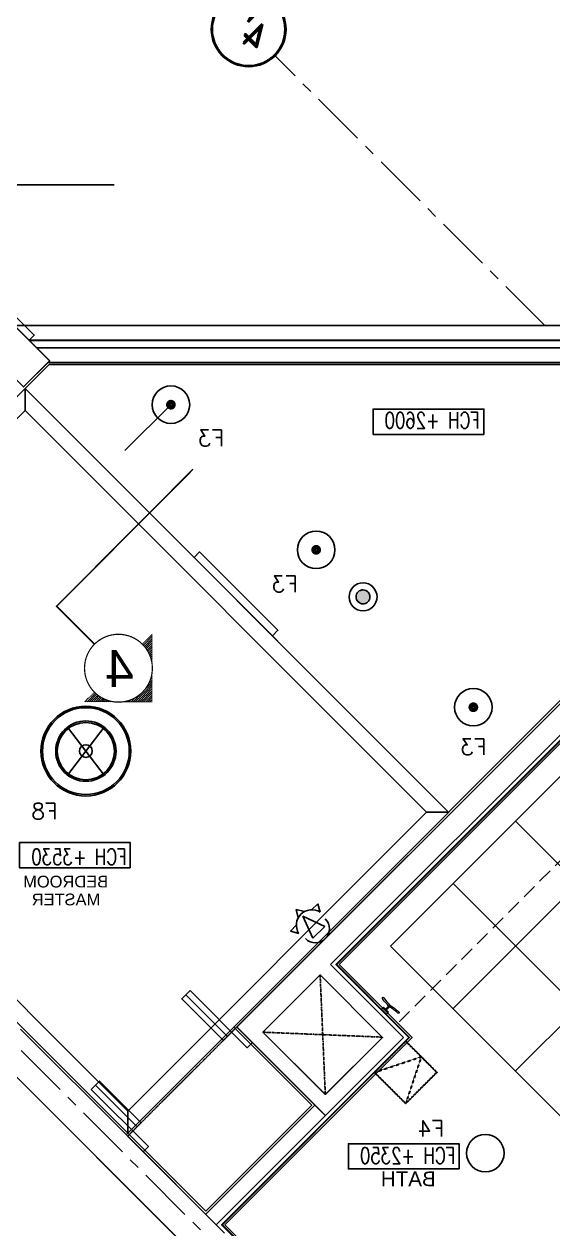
# Model space of a CAD drawing. Header units: millimetres. Extents: x 186805 to 449048, y 2167 to 51540.
# Drawn here: x 240121 to 243716, y 10245 to 18431 of the extents above; entities that cross this region are included whole.
import ezdxf
from ezdxf.enums import TextEntityAlignment as Align

# ---------------------------------------------------------------- set-up
doc = ezdxf.new("R2010")
doc.units = ezdxf.units.MM
for name, pattern in [('BC$0$DASHDOT2', [0.5, 0.25, -0.125, 0, -0.125]), ('BC$0$HIDDEN', [0.375, 0.25, -0.125]), ('BC$0$XR-BAS2-BLOCK-B$1$CENTER', [2, 1.25, -0.25, 0.25, -0.25]), ('CENTER', [2, 1.25, -0.25, 0.25, -0.25]), ('HIDDEN', [0.375, 0.25, -0.125]), ('HIDDEN2', [0.1875, 0.125, -0.0625]), ('PHANTOM2', [1.25, 0.625, -0.125, 0.125, -0.125, 0.125, -0.125])]:
    doc.linetypes.add(name, pattern=pattern)
doc.layers.get('0').update_dxf_attribs({"linetype": 'CONTINUOUS'})
for name, color, linetype, lineweight in [('0-60x60-C', 3, 'CONTINUOUS', 13), ('ACCESS PANEL', 170, 'CONTINUOUS', 30), ('BC$0$0-tiles', 9, 'CONTINUOUS', 5), ('line', 1, 'CONTINUOUS', 18), ('NAK_dim', 8, 'CONTINUOUS', 50), ('wall', 4, 'CONTINUOUS', 25)]:
    doc.layers.add(name, color=color, linetype=linetype, lineweight=lineweight)
for name, color, linetype in [('0-cornice-C', 3, 'CONTINUOUS'), ('0TG-grid', 9, 'CENTER'), ('0TG-opening indicator', 8, 'PHANTOM2'), ('0TG-text', 4, 'CONTINUOUS'), ('5 cm Ins.plasticboard', 211, 'CONTINUOUS'), ('A-ABOVE DOOR', 1, 'HIDDEN2'), ('A-CONC-BLDG', 6, 'CONTINUOUS'), ('a-door', 4, 'CONTINUOUS'), ('A-JOINT', 4, 'CONTINUOUS'), ('a-wall', 140, 'CONTINUOUS'), ('ALAN', 6, 'CONTINUOUS'), ('BC$0$SHORE-AXE$0$A-SYMBOLS', 55, 'CONTINUOUS'), ('BC-dim', 1, 'CONTINUOUS'), ('BC-TILES', 2, 'CONTINUOUS'), ('dimension', 7, 'CONTINUOUS'), ('E-ARMATUR', 2, 'CONTINUOUS'), ('MEP', 16, 'CONTINUOUS'), ('SHADOW LINE', 151, 'CONTINUOUS'), ('SITE SURVEY ROOM$0$SITE SURVEY ROOM$0$DECORATIVE DETAILS-1$0$WALL FIXTURE DETAILS$0$ECO-WORLD DETAILS$0$FINAL ECO-1#$0$REV ECO$0$FINAL DRGS1$0$REFER', 7, 'CONTINUOUS'), ('TEXT', 3, 'CONTINUOUS'), ('txt1', 4, 'CONTINUOUS'), ('XR-3117-TF-$0$e-lite-iden', 61, 'CONTINUOUS'), ('XR-3117-TF-$0$e-lite-numb', 61, 'CONTINUOUS')]:
    doc.layers.add(name, color=color, linetype=linetype)
doc.layers.add('D-ACC 100MM ABOVE CEILING', color=7, linetype='CONTINUOUS', true_color=0xff8514)
doc.layers.add('D-ACC-300mm-THICK', color=7, linetype='CONTINUOUS', true_color=0x7eca6d)
doc.styles.add('BC$0$SHORE-AXE$0$ROMAND', font='ROMAND')
doc.styles.add('BW.B$0$SAS', font='sanss___.ttf')
doc.styles.add('ROMANS_075', font='romans.shx', dxfattribs={"width": 0.75})
doc.styles.add('XR-3117-TF-$0$E100', font='simplex.shx', dxfattribs={"height": 220})
doc.styles.add('XR-3117-TF-$0$e80', font='simplex.shx', dxfattribs={"height": 0.22})

# ---------------------------------------------------------------- blocks, each defined once
blk = doc.blocks.new('A$C7C4A1575')
at = {"layer": '5 cm Ins.plasticboard', "color": 8}
blk.add_line((9691.4, 35214.6), (7533.6, 33056.9), dxfattribs=at)
at = {"layer": 'A-ABOVE DOOR', "color": 8}
blk.add_line((11069.1, 39915.8), (10326.2, 40658.7), dxfattribs=at)
at = {"layer": 'A-CONC-BLDG', "color": 8}
blk.add_lwpolyline([(9619.6, 35567.1), (6897.2, 32844.7), (7074, 32667.9), (9796.4, 35390.3)], close=True, dxfattribs=at)
at = {"layer": 'a-door', "color": 8, "lineweight": -3}
blk.add_line((10722.7, 39696.6), (10750.9, 39668.3), dxfattribs=at)
for points in [[(10079.2, 40340), (10468.1, 40728.9), (10432.8, 40764.3), (10326.7, 40658.2)], [(10107.5, 40311.8), (10135.8, 40283.5), (10418.6, 40566.3), (10326.7, 40658.2)], [(10390.3, 40594.6), (10107.5, 40311.8), (10079.2, 40340)], [(10750.9, 39668.3), (11139.9, 40057.2), (11175.2, 40021.8), (11069.1, 39915.8), (11005.5, 39979.4)]]:
    blk.add_lwpolyline(points, dxfattribs=at)
blk.add_lwpolyline([(10977.2, 40007.7), (11005.5, 39979.4), (10722.7, 39696.6), (10694.4, 39724.9)], close=True, dxfattribs=at)
at = {"layer": 'A-JOINT', "color": 8}
blk.add_lwpolyline([(9656.1, 35250), (9691.4, 35214.6), (7533.6, 33056.9)], dxfattribs=at)
at = {"layer": 'a-wall', "color": 8}
for p, q in [((9421.6, 40106.7), (10807.5, 41492.6)), ((10984.3, 41315.9), (10432.8, 40764.3)), ((11599.5, 40446.1), (10857, 41188.6)), ((12200.5, 39986.5), (10927.7, 41259.3)), ((10326.7, 40658.3), (9598.4, 39929.9)), ((11069.1, 39915.8), (11670.2, 40516.8)), ((11246, 39951.2), (11670.2, 40375.4)), ((12059.1, 39986.5), (11670.2, 40375.4)), ((11634.9, 39562.3), (11246, 39951.2)), ((12059.1, 39986.5), (11634.9, 39562.3)), ((11705.6, 39491.5), (12200.5, 39986.5)), ((11069.2, 39915.8), (13985, 37000)), ((14047.1, 37150), (11705.6, 39491.5)), ((9786.7, 35400), (13648.6, 35400)), ((13748.6, 35300), (9706.1, 35300)), ((9656.1, 35250), (13798.6, 35250)), ((9556.1, 35150), (13748.6, 35150))]:
    blk.add_line(p, q, dxfattribs=at)
at = {"layer": 'ALAN', "color": 8}
blk.add_lwpolyline([(21620.1, 45150), (19920.1, 45150), (19920.1, 45100), (17920.1, 45100), (17920.1, 45150), (17646.9, 45150), (17503.8, 45007), (17114.9, 45395.9, 2.414214), (14710.8, 45395.9), (9407.5, 40092.6), (9442.8, 40057.2), (8028.6, 38643), (7993.2, 38678.4), (7074, 37759.1), (9442.8, 35390.3), (2725.3, 28672.8, 2.414214), (2725.3, 26622.2)], format="xyb", dxfattribs=at)
at = {"layer": 'D-ACC 100MM ABOVE CEILING', "color": 8}
blk.add_line((11599.5, 40446.1), (10857, 41188.6), dxfattribs=at)
at = {"layer": 'D-ACC-300mm-THICK', "color": 8}
blk.add_line((10432.3, 40764.8), (10326.2, 40658.7), dxfattribs=at)
at = {"layer": 'txt1', "color": 8}
blk.add_line((8967.1, 34193.1), (10235.7, 34193.1), dxfattribs=at)
blk = doc.blocks.new('A$C32DD6ECA')
at = {"layer": '0-60x60-C', "color": 16, "xscale": 0.04183124983683228, "yscale": 0.04183124983683228, "zscale": 0.04183124983683228, "rotation": 180}
blk.add_blockref('A$C7C4A1575', (4397.08, 2202.64), dxfattribs=at)
blk = doc.blocks.new('XR-3117-TF-$0$spot')
at = {"layer": 'MEP', "const_width": 31.1}
blk.add_lwpolyline([(-17.7, 0, 1), (17.7, 0, 1)], format="xyb", close=True, dxfattribs=at)
at = {"layer": 'MEP'}
blk.add_circle((0, 0), 127.5, dxfattribs=at)
at = {"layer": 'XR-3117-TF-$0$e-lite-iden', "style": 'XR-3117-TF-$0$E100'}
blk.add_attdef('TYPE', text='', height=220, dxfattribs=at).set_placement((541.4, -266.2), align=Align.MIDDLE)
at = {"layer": 'XR-3117-TF-$0$e-lite-numb', "style": 'XR-3117-TF-$0$e80'}
blk.add_attdef('NO', text='', height=200, dxfattribs=at).set_placement((281.3, 269.3), align=Align.MIDDLE)
blk = doc.blocks.new('BERTOCCI TOWEL RING TOP VIEW')
at = {"layer": 'line', "color": 1, "linetype": 'Continuous', "ltscale": 2}
for p, q in [((-15, 3.6), (-45.6, 2.9)), ((-14.8, -4.4), (-45.9, -5.2))]:
    blk.add_line(p, q, dxfattribs=at)
at = {"layer": 'line', "color": 1, "linetype": 'Continuous', "ltscale": 2, "flags": 128}
for points in [[(-63, 65.6, -0.109766), (-58.7, -28.3, 0.024849), (-62.8, -60.3, 0.015995)], [(-53.5, -75.7, -0.030906), (-48.8, -29.5, 0.10881), (-53.2, 67.5)], [(-62.8, -60.3, 0.006432), (-63.5, -75.4)]]:
    blk.add_lwpolyline(points, format="xyb", dxfattribs=at)
at = {"layer": 'line', "color": 1, "linetype": 'Continuous', "ltscale": 2}
blk.add_lwpolyline([(-15.8, 23.3), (4.9, 24), (6.4, -24.6), (-14.3, -25.3)], close=True, dxfattribs=at)
for centre, major_axis, ratio, start_param, end_param in [((-58.1, 66.5), (-1.23, 6.26), 0.78329, -1.570783, 1.570807), ((-58.5, -75.6), (-0.21, -6.63), 0.754264, 4.712389, 7.853982)]:
    blk.add_ellipse(centre, major_axis=major_axis, ratio=ratio, start_param=start_param, end_param=end_param, dxfattribs=at)
blk = doc.blocks.new('BC$0$SHORE-AXE$0$A-SYM18')
at = {"color": 0, "linetype": 'ByBlock'}
blk.add_line((0, 266), (0, 0), dxfattribs=at)
for radius in [508, 500, 492]:
    blk.add_circle((0, 774), radius, dxfattribs=at)
at = {"color": 0, "linetype": 'ByBlock', "style": 'BC$0$SHORE-AXE$0$ROMAND'}
blk.add_attdef('AXE_NUMBER', text='', height=360, dxfattribs=at).set_placement((0, 774), align=Align.MIDDLE)
blk = doc.blocks.new('f44')
at = {"layer": 'E-ARMATUR', "color": 16}
blk.add_circle((0, 0), 127.5, dxfattribs=at)
blk = doc.blocks.new('F66')
at = {"layer": 'E-ARMATUR'}
h = blk.add_hatch(color=16, dxfattribs=at)
h.paths.add_polyline_path([(-295, 0, -0.414214), (0, 295), (0, 305, 0.414214), (-305, 0, 0.414214), (0, -305), (0, -295, -0.414214)])
h.paths.add_polyline_path([(-195, 0, -0.414214), (0, 195), (0, 205, 0.414214), (-205, 0, 0.414214), (0, -205), (0, -195, -0.414214)], flags=17)
h = blk.add_hatch(color=16, dxfattribs=at)
h.paths.add_polyline_path([(195, 0), (205, 0, 0.414214), (0, 205), (0, 195, -0.414214)], flags=17)
h.paths.add_polyline_path([(295, 0), (305, 0, 0.414214), (0, 305), (0, 295, -0.414214)])
h = blk.add_hatch(color=16, dxfattribs=at)
h.paths.add_polyline_path([(205, 0), (195, 0, -0.414214), (0, -195), (0, -205, 0.414214)])
h.paths.add_polyline_path([(305, 0), (295, 0, -0.414214), (0, -295), (0, -305, 0.414214)])
at = {"layer": 'E-ARMATUR', "color": 16}
for p, q in [((124, -163.2), (-125, 162.4)), ((-125, -162.4), (125, 162.4))]:
    blk.add_line(p, q, dxfattribs=at)
for radius in [305, 295, 205, 195, 43.2]:
    blk.add_circle((0, 0), radius, dxfattribs=at)
blk = doc.blocks.new('F33')
at = {"layer": 'E-ARMATUR', "color": 16, "const_width": 31.1}
blk.add_lwpolyline([(-17.7, 0, 1), (17.7, 0, 1)], format="xyb", close=True, dxfattribs=at)
at = {"layer": 'E-ARMATUR', "color": 16}
blk.add_circle((0, 0), 127.5, dxfattribs=at)
blk = doc.blocks.new('A$C35C014DB')
at = {"layer": 'MEP'}
h = blk.add_hatch(color=256, dxfattribs=at)
edge = h.paths.add_edge_path()
edge.add_ellipse((17187.4, 11655), major_axis=(-38.8, -27.2), ratio=1, start_angle=0, end_angle=360, ccw=False)
at = {"layer": 'SITE SURVEY ROOM$0$SITE SURVEY ROOM$0$DECORATIVE DETAILS-1$0$WALL FIXTURE DETAILS$0$ECO-WORLD DETAILS$0$FINAL ECO-1#$0$REV ECO$0$FINAL DRGS1$0$REFER'}
h = blk.add_hatch(dxfattribs=at)
h.set_pattern_fill('ANSI31', color=8, scale=82.345676, angle=181.12912, style=0)
h.set_pattern_definition([(313.87088, (22417.157, 8786.662), (-7.42041, -7.13356), [])])
h.paths.add_polyline_path([(18817.7, 10941.7, -0.333605), (18621.5, 11137.1), (18622, 10941.3)])
h.paths.add_polyline_path([(18686.4, 11332.8), (18621, 11397.9), (18621.4, 11202.1, -0.162403)])
h.paths.add_polyline_path([(19078.5, 10942.3), (19013.1, 11007.4, -0.162403), (18882.7, 10941.9)])
h.paths.add_polyline_path([(18500.6, 11360), (18605.1, 11465), (18657.2, 11413.1), (18552.7, 11308.2)], flags=9)
at = {"color": 8, "linetype": 'BC$0$HIDDEN', "ltscale": 400}
blk.add_line((16941.4, 8767.5), (15571.2, 10137.8), dxfattribs=at)
at = {"color": 9}
blk.add_lwpolyline([(18256.7, 7480.6), (21664.9, 10888.8), (19320.8, 13232.9), (15480.1, 13232.9), (15480.1, 12732.9), (14110.5, 12732.9), (12284.6, 10907), (13111.9, 10079.7), (14695.2, 11662.9), (15134.9, 11662.9), (18065.7, 8732.2), (17535.4, 8201.8)], close=True, dxfattribs=at)
at = {"layer": '0-60x60-C', "color": 2}
for q in [(15726.7, 10555), (15726.7, 8009.4)]:
    blk.add_line((16999.5, 9282.2), q, dxfattribs=at)
at = {"layer": '0-60x60-C', "color": 1}
for p, q in [((16151, 10130.7), (14878.2, 8857.9)), ((16575.2, 8857.9), (15302.5, 10130.7)), ((16151, 8433.7), (14878.2, 9706.5)), ((16575.2, 9706.5), (15302.5, 8433.7))]:
    blk.add_line(p, q, dxfattribs=at)
at = {"layer": '0-cornice-C', "color": 1}
for p, q in [((19483.5, 13070.3), (16605.6, 10192.3)), ((19483.5, 12920.4), (19483.5, 13070.3)), ((16755.5, 10192.3), (16605.6, 10192.3)), ((18055.1, 8742.8), (18798.1, 7999.9)), ((18787, 8160.8), (18787, 8010.9)), ((18787, 8152.3), (18787, 8010.9))]:
    blk.add_line(p, q, dxfattribs=at)
blk.add_lwpolyline([(19483.5, 12920.4), (16755.5, 10192.3), (18787, 8160.8), (21515, 10888.8)], close=True, dxfattribs=at)
at = {"layer": '0TG-grid', "linetype": 'BC$0$XR-BAS2-BLOCK-B$1$CENTER', "ltscale": 300}
for p, q in [((15951.4, 13497.9), (17691, 15237.5)), ((11609.8, 671.1), (22039.7, 11101))]:
    blk.add_line(p, q, dxfattribs=at)
at = {"layer": '0TG-opening indicator', "color": 1}
for p, q in [((17443.5, 8272.5), (17478.8, 9085.7)), ((17056.5, 8663.4), (17867.7, 8696.8))]:
    blk.add_line(p, q, dxfattribs=at)
at = {"layer": 'A-CONC-BLDG'}
blk.add_lwpolyline([(19857.6, 13797.9), (19317.3, 13257.6), (19494.1, 13080.9), (20034.4, 13621.2)], dxfattribs=at)
at = {"layer": 'ACCESS PANEL', "linetype": 'HIDDEN', "ltscale": 0.4}
for p, q in [((17109.9, 8424.2), (16791.7, 8530.3)), ((16791.7, 8530.3), (16897.7, 8212.1))]:
    blk.add_line(p, q, dxfattribs=at)
at = {"layer": 'ACCESS PANEL', "linetype": 'HIDDEN2', "ltscale": 1.5}
blk.add_lwpolyline([(16685.6, 8424.2), (16897.7, 8212.1), (17109.9, 8424.2), (16897.7, 8636.3)], close=True, dxfattribs=at)
at = {"layer": 'BC$0$0-tiles'}
blk.add_line((17365.7, 9156.4), (16701, 9821.1), dxfattribs=at)
at = {"layer": 'BC-dim', "color": 2, "linetype": 'BC$0$DASHDOT2', "ltscale": 650, "const_width": 10}
blk.add_lwpolyline([(19012.4, 11333.5), (19270, 11591.1), (18343.1, 12521.7)], dxfattribs=at)
at = {"layer": 'BC-TILES', "color": 71}
blk.add_lwpolyline([(16842.4, 6081.9), (18149.2, 7388.7), (16876.4, 8661.4), (17371.4, 9156.4), (15055.8, 11471.9), (14774.3, 11471.9), (13997.2, 10694.9), (14669, 10023.2), (14561.5, 9915.7), (13889.7, 10587.4), (13254.8, 9952.4), (14562, 8645.2), (14703.4, 8786.6), (15199.8, 8290.2), (14917, 8007.4)], close=True, dxfattribs=at)
at = {"layer": 'BC-TILES'}
blk.add_lwpolyline([(16842.4, 6087.6), (18143.5, 7388.7), (16870.7, 8661.4), (17365.7, 9156.4), (15054.2, 11467.9), (14775.9, 11467.9), (14002.9, 10694.9), (14674.7, 10023.2), (14561.5, 9910), (13889.7, 10581.8), (13260.4, 9952.4), (14562, 8650.8), (14703.4, 8792.3), (15205.5, 8290.2), (14922.6, 8007.4)], close=True, dxfattribs=at)
at = {"layer": 'dimension', "color": 9}
blk.add_line((18806.9, 12648.4), (18493.1, 12960.7), dxfattribs=at)
at = {"layer": 'MEP'}
for p, q in [((17767.3, 11354.1), (18371.7, 11958.5)), ((17802.4, 11389.2), (18333.3, 11920)), ((17478.9, 9513.4), (17495, 9569.7)), ((17495, 9569.7), (17537.1, 9529)), ((17584.9, 9516.2), (17641.8, 9530.4)), ((17641.8, 9530.4), (17627.5, 9473.6)), ((17447.2, 9416.2), (17596, 9484.6)), ((17447.2, 9416.2), (17527.5, 9335.8)), ((17527.5, 9335.8), (17596, 9484.6)), ((17640.3, 9425.7), (17681, 9383.6)), ((17681, 9383.6), (17624.7, 9367.5))]:
    blk.add_line(p, q, dxfattribs=at)
blk.add_lwpolyline([(17803.4, 11390.2), (17765.5, 11428.1), (18297.7, 11960.2), (18335.6, 11922.3)], close=True, dxfattribs=at)
for points in [[(18282.6, 11727.2, 0, 0, 0), (18457, 11552.8, 75, 0, 0), (18563.1, 11446.8, 0, 0, 0)], [(18017.1, 11461.8, 0, 0, 0), (18191.5, 11287.3, 75, 0, 0), (18297.6, 11181.3, 0, 0, 0)]]:
    blk.add_lwpolyline(points, format="xyseb", dxfattribs=at)
for centre, radius, start, end in [((17534.3, 9423), 106.1, 328.48103, 121.48354), ((17511.3, 9400), 95.2, 134.98228, 314.98228)]:
    blk.add_arc(centre, radius, start, end, dxfattribs=at)
at = {"layer": 'MEP', "extrusion": (0, 0, -1)}
for centre, major_axis, start_param, end_param in [((17187.1, 11655), (-54.5, 77.9), 3.752458, 10.035643), ((17187.4, 11655), (-38.8, -27.2), 5.323254218590446, 11.60643952577003)]:
    blk.add_ellipse(centre, major_axis=major_axis, ratio=1, start_param=start_param, end_param=end_param, dxfattribs=at)
at = {"layer": 'SHADOW LINE'}
blk.add_lwpolyline([(16842.4, 6104.5), (18126.5, 7388.7), (16853.8, 8661.4), (17348.7, 9156.4), (15049.2, 11455.9), (14780.9, 11455.9), (14019.9, 10694.9), (14691.6, 10023.2), (14561.5, 9893), (13889.7, 10564.8), (13277.4, 9952.4), (14562, 8667.8), (14703.4, 8809.2), (15222.5, 8290.2), (14939.6, 8007.4)], close=True, dxfattribs=at)
at = {"layer": 'SITE SURVEY ROOM$0$SITE SURVEY ROOM$0$DECORATIVE DETAILS-1$0$WALL FIXTURE DETAILS$0$ECO-WORLD DETAILS$0$FINAL ECO-1#$0$REV ECO$0$FINAL DRGS1$0$REFER', "color": 8, "const_width": 8.23}
blk.add_lwpolyline([(18686.4, 11332.8, -1), (19013.1, 11007.4, -1), (18686.4, 11332.8)], format="xyb", dxfattribs=at)
at = {"layer": 'SITE SURVEY ROOM$0$SITE SURVEY ROOM$0$DECORATIVE DETAILS-1$0$WALL FIXTURE DETAILS$0$ECO-WORLD DETAILS$0$FINAL ECO-1#$0$REV ECO$0$FINAL DRGS1$0$REFER', "color": 1, "const_width": 4.94}
blk.add_lwpolyline([(19013.3, 11007.5), (19078.5, 10942.3), (18622, 10941.3), (18621, 11399.8), (18687.2, 11333.6)], dxfattribs=at)
at = {"layer": 'TEXT', "color": 4}
for points in [[(16366.1, 12758.8), (17118.6, 12758.8), (17118.6, 12930.6), (16366.1, 12930.6)], [(18769.5, 9813.1), (19522, 9813.1), (19522, 9984.9), (18769.5, 9984.9)], [(16534.3, 7767.6), (17286.8, 7767.6), (17286.8, 7939.4), (16534.3, 7939.4)]]:
    blk.add_lwpolyline(points, close=True, dxfattribs=at)
at = {"layer": 'wall'}
for p, q in [((19557.6, 13497.9), (15215.1, 13497.9)), ((19457.6, 13397.9), (15315.1, 13397.9)), ((15365.1, 13347.9), (19407.6, 13347.9)), ((19327, 13247.9), (15465.1, 13247.9)), ((18044.5, 8732.2), (15128.7, 11647.9)), ((15066.6, 11497.9), (17408.1, 9156.4)), ((17408.1, 9156.4), (16913.1, 8661.4)), ((17056.5, 8663.4), (17478.8, 9085.7)), ((17056.5, 8663.4), (17478.8, 9085.7)), ((17056.5, 8663.4), (17478.8, 9085.7)), ((17056.5, 8663.4), (17478.8, 9085.7)), ((17478.8, 9085.7), (17867.7, 8696.8)), ((18044.5, 8732.2), (17443.5, 8131.1)), ((17867.7, 8696.8), (17443.5, 8272.5)), ((18787, 7989.7), (19515.3, 8718)), ((16913.1, 8661.4), (18185.9, 7388.7)), ((17054.6, 8661.4), (17443.5, 8272.5)), ((19692.1, 8541.2), (18306.1, 7155.3)), ((17514.2, 8201.8), (18256.7, 7459.4)), ((18129.4, 7332.1), (18787, 7989.7))]:
    blk.add_line(p, q, dxfattribs=at)
blk.add_lwpolyline([(17443.5, 8272.5), (17054.6, 8661.4), (17478.8, 9085.7), (17867.7, 8696.8)], close=True, dxfattribs=at)
at = {"layer": 'BC$0$SHORE-AXE$0$A-SYMBOLS'}
ref = blk.add_blockref('BC$0$SHORE-AXE$0$A-SYM18', (17691, 15237.5), dxfattribs=dict(at, xscale=0.5000000000039431, yscale=0.5000000000039431, zscale=0.5000000000039431, rotation=315))
ref.add_attrib('AXE_NUMBER', '4"', dxfattribs={"layer": '0', "color": 3, "linetype": 'ByBlock', "height": 180, "rotation": 45, "style": 'BC$0$SHORE-AXE$0$ROMAND'}).set_placement((17964.4, 15511), align=Align.MIDDLE)
ref = blk.add_blockref('BC$0$SHORE-AXE$0$A-SYM18', (17691, 15237.5), dxfattribs=dict(at, xscale=0.5000000000039431, yscale=0.5000000000039431, zscale=0.5000000000039431, rotation=315))
ref.add_attrib('AXE_NUMBER', '4"', dxfattribs={"layer": '0', "color": 3, "linetype": 'ByBlock', "height": 180, "rotation": 45, "style": 'BC$0$SHORE-AXE$0$ROMAND'}).set_placement((17964.4, 15511), align=Align.MIDDLE)
at = {"layer": 'E-ARMATUR', "xscale": -1, "rotation": 180}
for name, p in [('F33', (17505.6, 11974.3)), ('F66', (19071.3, 10606.8))]:
    blk.add_blockref(name, p, dxfattribs=at)
at = {"layer": 'MEP', "rotation": 270}
blk.add_blockref('XR-3117-TF-$0$spot', (18493.1, 12960.7), dxfattribs=at)
at = {"layer": 'MEP', "xscale": -1, "rotation": 180}
for name, p in [('XR-3117-TF-$0$spot', (16437.4, 10905)), ('f44', (16356, 7875.1))]:
    blk.add_blockref(name, p, dxfattribs=at)
at = {"layer": 'NAK_dim', "color": 1, "rotation": 313.2767610659179}
blk.add_blockref('BERTOCCI TOWEL RING TOP VIEW', (17041.6, 8840.3), dxfattribs=at)
at = {"layer": '0TG-text', "style": 'BW.B$0$SAS'}
for s, height, p in [('BEDROOM', 80, (18919.9, 9680.2)), ('MASTER ', 80, (18973.5, 9558.8)), ('BATH', 100, (16693.4, 7650.6))]:
    blk.add_text(s, height=height, dxfattribs=at).set_placement(p)
at = {"layer": 'SITE SURVEY ROOM$0$SITE SURVEY ROOM$0$DECORATIVE DETAILS-1$0$WALL FIXTURE DETAILS$0$ECO-WORLD DETAILS$0$FINAL ECO-1#$0$REV ECO$0$FINAL DRGS1$0$REFER', "color": 3, "style": 'BW.B$0$SAS'}
blk.add_text('4', height=250, dxfattribs=at).set_placement((18745.6, 11293), align=Align.TOP_LEFT)
at = {"layer": 'TEXT', "color": 2, "linetype": 'Continuous', "style": 'ROMANS_075'}
for s, p in [('F3', (18130.2, 12679.1)), ('F3', (17629, 11687.7)), ('F3', (16346.5, 10580.7)), ('F8', (19263.4, 10144.1)), ('F4', (16635.4, 7988))]:
    blk.add_text(s, height=110, dxfattribs=at).set_placement(p)
at = {"layer": 'TEXT', "color": 2, "linetype": 'Continuous', "char_height": 110, "attachment_point": 4, "style": 'ROMANS_075'}
for s, insert in [('FCH +2600', (16393.9, 12854.4)), ('FCH +3530', (18795, 9888.2)), ('FCH +2350', (16561.2, 7858.1))]:
    blk.add_mtext(s, dxfattribs=dict(at, insert=insert))

msp = doc.modelspace()

# ---------------------------------------------------------------- block references
at = {"linetype": 'ByBlock', "xscale": -1}
msp.add_blockref('A$C35C014DB', (259612.5, 2884.3), dxfattribs=at)
at = {"layer": '0-60x60-C', "color": 16, "xscale": -23.90557308239969, "yscale": 23.90557308239969, "zscale": 23.90557308239969}
msp.add_blockref('A$C32DD6ECA', (335613.6, -1123), dxfattribs=at)

doc.saveas('drawing.dxf')
